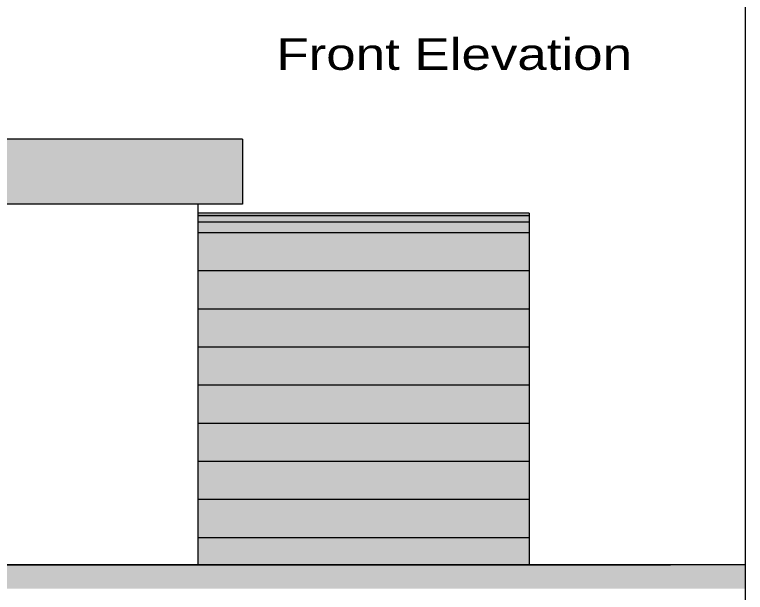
# Model space of a CAD drawing. Header units: millimetres. Extents: x -2143172 to 5255, y -610845 to 279739.
# Drawn here: x -991881 to -975419, y -587712 to -574707 of the extents above; entities that cross this region are included whole.
import ezdxf

# ---------------------------------------------------------------- set-up
doc = ezdxf.new("R2010")
doc.units = ezdxf.units.MM
doc.header["$LTSCALE"] = 30
doc.linetypes.add('HIDDEN2', pattern=[0.1875, 0.125, -0.0625])
for name, color, linetype, lineweight in [('Fill Aluminum Cladding', 254, 'Continuous', 5), ('Frame', 7, 'Continuous', 5), ('Hatch', 252, 'Continuous', 5), ('Joints', 250, 'Continuous', 5), ('Proj', 7, 'HIDDEN2', 5)]:
    doc.layers.add(name, color=color, linetype=linetype, lineweight=lineweight)
doc.styles.add('MARI3', font='arial.ttf', dxfattribs={"width": 1.2})

msp = doc.modelspace()

# ---------------------------------------------------------------- hatches: boundary and pattern name
at = {"layer": 'Fill Aluminum Cladding'}
h = msp.add_hatch(color=256, dxfattribs=at)
h.dxf.hatch_style = 1
h.set_gradient(color1=(105, 104, 99), color2=(38, 39, 39), tint=1, name='CURVED')
h.paths.add_polyline_path([(-1038770.4, -577511.4), (-986750.4, -577511.4), (-986750.4, -578976.4), (-1038170.4, -578976.4), (-1038170.4, -587091.4), (-1038770.4, -587091.4)])
h = msp.add_hatch(color=256, dxfattribs=at)
h.dxf.hatch_style = 1
h.set_gradient(color1=(235, 117, 0), color2=(255, 168, 82), rotation=180, tint=1, name='CURVED')
h.paths.add_polyline_path([(-980290, -579226.4), (-980960.8, -579226.4)])
h.paths.add_polyline_path([(-987750.4, -579236.4), (-980290, -579236.4), (-980290, -587091.4), (-987750.4, -587091.4)])
at = {"layer": 'Hatch', "transparency": 33554636}
h = msp.add_hatch(color=256, dxfattribs=at)
h.dxf.hatch_style = 1
h.paths.add_polyline_path([(-1045005.6, -587091.4), (-1045005.6, -587628.3), (-975418.5, -587628.3), (-975418.5, -587091.4)])

# ---------------------------------------------------------------- linework, layer by layer
at = {"layer": 'Frame'}
msp.add_line((-975418.5, -610845.4, 0.5), (-975418.5, -561642.4, 0.5), dxfattribs=at)
at = {"layer": 'Joints'}
for p, q in [((-980290, -579618.4, 0.2), (-987750.4, -579618.4, 0.2)), ((-980290, -580476.4, 0.2), (-987750.4, -580476.4, 0.2)), ((-980290, -581334.4, 0.2), (-987750.4, -581334.4, 0.2)), ((-980290, -582192.4, 0.2), (-987750.4, -582192.4, 0.2)), ((-980290, -583050.4, 0.2), (-987750.4, -583050.4, 0.2)), ((-980290, -583908.4, 0.2), (-987750.4, -583908.4, 0.2)), ((-980290, -584766.4, 0.2), (-987750.4, -584766.4, 0.2)), ((-980290, -585624.4, 0.2), (-987750.4, -585624.4, 0.2)), ((-980290, -586482.4, 0.2), (-987750.4, -586482.4, 0.2))]:
    msp.add_line(p, q, dxfattribs=at)
at = {"layer": 'Proj'}
for p, q in [((-986750.4, -577511.4, 0.2), (-1038770.4, -577511.4, 0.2)), ((-986750.4, -577511.4, 0.2), (-986750.4, -578976.4, 0.2)), ((-986750.4, -578976.4, 0.2), (-1038170.4, -578976.4, 0.2)), ((-987750.4, -578976.4, 0.2), (-987750.4, -587091.4, 0.2)), ((-980290, -579176.4, 0.2), (-987750.4, -579176.4, 0.2)), ((-980290, -579226.4, 0.2), (-987750.4, -579226.4, 0.2)), ((-980290, -579236.4, 0.2), (-987750.4, -579236.4, 0.2)), ((-980290, -579176.4, 0.2), (-980290, -587091.4, 0.2)), ((-980290, -579376.4, 0.2), (-987750.4, -579376.4, 0.2)), ((-1045005.6, -587091.4, 0.2), (-977095.2, -587091.4, 0.2)), ((-975418.5, -587091.4, 0.2), (-1045005.6, -587091.4, 0.2))]:
    msp.add_line(p, q, dxfattribs=at)

# ---------------------------------------------------------------- texts
at = {"layer": 'Frame', "style": 'MARI3', "width": 1.2}
msp.add_text('Front Elevation', height=710.839, dxfattribs=at).set_placement((-985985.5, -575950.4, -0.4))

doc.saveas('drawing.dxf')
